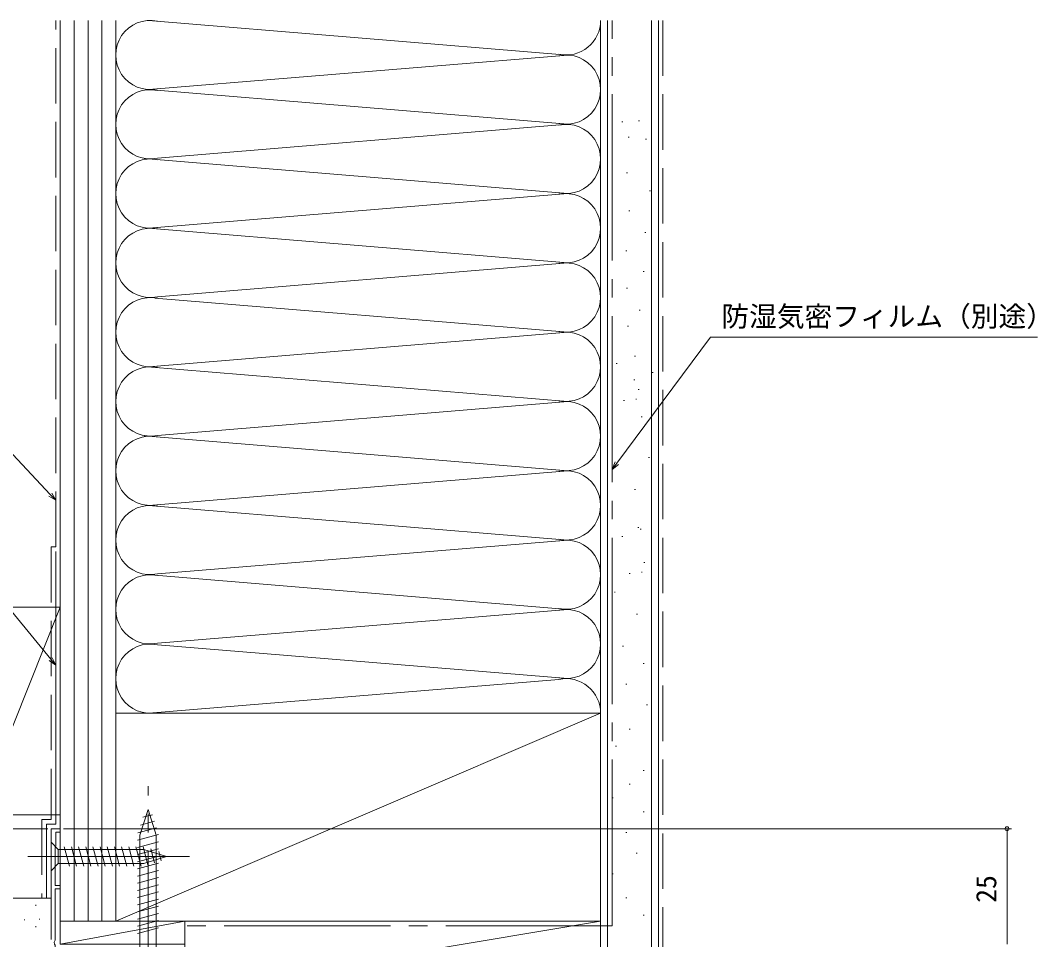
# Model space of a CAD drawing. Units: millimetres, scale not verified. Extents: x -693 to 693, y -1120 to 1122.
# Drawn here: x -474.4 to -254.1, y 602 to 801 of the extents above; entities that cross this region are included whole.
import ezdxf
from ezdxf.enums import TextEntityAlignment as Align

# ---------------------------------------------------------------- set-up
doc = ezdxf.new("R2010")
doc.units = ezdxf.units.MM
doc.header["$LTSCALE"] = 4
doc.linetypes.add('CHAIN2', pattern=[12, 9, -1, 1, -1])
doc.linetypes.add('DASHED3', pattern=[4, 3, -1])
for name, color, linetype, lineweight in [('0-2_YKK_ZWAK', 4, 'Continuous', 9), ('0-3_YKK_11', 2, 'Continuous', 9), ('0-4_YKK_12', 3, 'Continuous', 18), ('0-5_YKK_13', 3, 'Continuous', 9), ('0-8_YKK_A1', 6, 'Continuous', 9), ('0-9_YSS_KE', 7, 'Continuous', 9)]:
    doc.layers.add(name, color=color, linetype=linetype, lineweight=lineweight)
doc.styles.add('ＭＳ ゴシック', font='')
doc.styles.get('ＭＳ ゴシック').set_extended_font_data('MS Gothic')

msp = doc.modelspace()

# ---------------------------------------------------------------- linework, layer by layer
at = {"layer": '0-2_YKK_ZWAK', "linetype": 'CHAIN2'}
for p, q in [((-446.715, 585.213), (-446.715, 635.213)), ((-472.716, 620.013), (-437.716, 620.013))]:
    msp.add_line(p, q, dxfattribs=at)
at = {"layer": '0-2_YKK_ZWAK'}
for p, q in [((-446.715, 630.213), (-448.465, 624.663)), ((-446.715, 630.213), (-444.965, 624.663)), ((-445.777, 629.067), (-447.826, 628.518)), ((-444.874, 626.203), (-448.896, 625.125)), ((-445.326, 627.635), (-448.361, 626.821)), ((-444.423, 624.771), (-449.015, 623.54)), ((-448.465, 591.963), (-448.465, 624.663)), ((-444.965, 591.963), (-444.965, 624.663)), ((-467.716, 623.113), (-467.716, 616.913)), ((-467.716, 623.113), (-466.166, 621.563)), ((-447.632, 621.563), (-466.166, 621.563)), ((-466.166, 621.563), (-466.166, 618.463)), ((-463.74, 617.913), (-464.865, 622.113)), ((-462.187, 617.913), (-463.312, 622.113)), ((-460.634, 617.913), (-461.759, 622.113)), ((-459.081, 617.913), (-460.207, 622.113)), ((-457.528, 617.913), (-458.654, 622.113)), ((-455.975, 617.913), (-457.101, 622.113)), ((-454.422, 617.913), (-455.548, 622.113)), ((-452.87, 617.913), (-453.995, 622.113)), ((-451.317, 617.913), (-452.442, 622.113)), ((-449.764, 617.913), (-450.889, 622.113)), ((-448.211, 617.913), (-449.336, 622.113)), ((-444.415, 623.22), (-449.015, 621.987)), ((-444.415, 621.667), (-449.015, 620.434)), ((-446.727, 618.172), (-447.783, 622.113)), ((-442.716, 620.013), (-447.632, 621.563)), ((-445.295, 618.623), (-446.109, 621.659)), ((-444.415, 620.114), (-449.015, 618.881)), ((-442.716, 620.013), (-447.632, 618.463)), ((-443.863, 619.075), (-444.413, 621.124)), ((-467.716, 616.913), (-466.166, 618.463)), ((-466.166, 618.463), (-447.632, 618.463)), ((-444.415, 618.561), (-449.015, 617.329)), ((-444.415, 617.008), (-449.015, 615.776)), ((-444.415, 615.455), (-449.015, 614.223)), ((-444.415, 613.902), (-449.015, 612.67)), ((-444.415, 612.349), (-449.015, 611.117)), ((-444.415, 610.797), (-449.015, 609.564)), ((-444.415, 609.244), (-449.015, 608.011)), ((-444.415, 607.691), (-449.015, 606.458)), ((-444.415, 606.138), (-449.015, 604.905)), ((-444.415, 604.585), (-449.015, 603.352))]:
    msp.add_line(p, q, dxfattribs=at)
at = {"layer": '0-3_YKK_11'}
msp.add_line((-467.716, 626.013), (-467.716, 602.013), dxfattribs=at)
msp.add_lwpolyline([(-467.716, 626.013), (-465.716, 626.013), (-465.716, 601.013)], dxfattribs=at)
at = {"layer": '0-4_YKK_12', "linetype": 'DASHED3'}
for p, q in [((-466.716, 687.013), (-466.716, 801.013)), ((-467.716, 687.013), (-467.716, 628.013)), ((-466.716, 687.013), (-467.716, 687.013)), ((-469.716, 628.013), (-469.716, 611.013)), ((-469.695, 628.013), (-467.695, 628.013))]:
    msp.add_line(p, q, dxfattribs=at)
at = {"layer": '0-4_YKK_12', "linetype": 'CHAIN2'}
for q in [(-346.217, 801.013), (-438.717, 605.013)]:
    msp.add_line((-346.217, 605.013), q, dxfattribs=at)
at = {"layer": '0-4_YKK_12'}
for p, q in [((-348.716, 799.013), (-348.716, 591.013)), ((-466.716, 686.013), (-466.716, 627.013)), ((-468.716, 627.013), (-466.716, 627.013)), ((-468.716, 627.013), (-468.716, 611.013))]:
    msp.add_line(p, q, dxfattribs=at)
msp.add_lwpolyline([(-336.216, 801.013), (-336.216, 591.013), (-348.716, 591.013)], dxfattribs=at)
msp.add_lwpolyline([(-348.716, 606.013), (-348.716, 651.013), (-453.716, 651.013), (-453.716, 606.013)], close=True, dxfattribs=at)
at = {"layer": '0-5_YKK_13'}
for p, q in [((-465.716, 801.013), (-465.716, 606.013)), ((-462.716, 801.013), (-462.716, 606.013)), ((-459.716, 801.013), (-459.716, 606.013)), ((-456.716, 801.013), (-456.716, 606.013)), ((-453.716, 801.013), (-453.716, 651.013)), ((-453.716, 606.013), (-453.716, 801.013)), ((-355.835, 793.512), (-446.609, 801.013)), ((-348.716, 651.013), (-348.716, 801.013)), ((-347.216, 591.013), (-347.216, 801.013)), ((-337.716, 591.013), (-337.716, 801.013)), ((-453.716, 651.012), (-453.716, 799.013)), ((-348.716, 651.012), (-348.716, 799.013)), ((-445.684, 786.088), (-355.835, 793.512)), ((-444.685, 771.17), (-355.835, 778.512)), ((-344.107, 779.045), (-343.907, 779.045)), ((-340.505, 779.293), (-340.305, 779.293)), ((-342.741, 775.691), (-342.541, 775.691)), ((-339.014, 775.319), (-338.814, 775.319)), ((-355.835, 763.512), (-447.534, 771.089)), ((-343.113, 767.991), (-342.913, 767.991)), ((-445.684, 756.088), (-355.835, 763.512)), ((-338.145, 764.14), (-337.945, 764.14)), ((-342.616, 759.793), (-342.416, 759.793)), ((-355.835, 748.512), (-446.609, 756.013)), ((-339.139, 755.074), (-338.939, 755.074)), ((-343.237, 751.099), (-343.037, 751.099)), ((-444.651, 741.173), (-355.835, 748.512)), ((-339.511, 746.628), (-339.311, 746.628)), ((-343.113, 743.026), (-342.913, 743.026)), ((-445.271, 740.902), (-355.835, 733.512)), ((-340.381, 738.306), (-340.181, 738.306)), ((-342.865, 734.828), (-342.665, 734.828)), ((-446.522, 726.018), (-355.835, 733.512)), ((-341.361, 728.298), (-341.161, 728.298)), ((-446.805, 726.029), (-355.835, 718.512)), ((-345.362, 726.697), (-345.162, 726.697)), ((-337.522, 724.79), (-337.322, 724.79)), ((-341.524, 723.189), (-341.324, 723.189)), ((-340.561, 721.095), (-340.361, 721.095)), ((-444.685, 711.17), (-355.835, 718.512)), ((-343.762, 718.694), (-343.562, 718.694)), ((-341.118, 718.994), (-340.918, 718.994)), ((-339.923, 715.186), (-339.723, 715.186)), ((-355.835, 703.512), (-447.534, 711.089)), ((-338.323, 706.383), (-338.123, 706.383)), ((-445.684, 696.088), (-355.835, 703.512)), ((-341.382, 699.452), (-341.182, 699.452)), ((-355.835, 688.512), (-446.609, 696.013)), ((-340.636, 691.246), (-340.436, 691.246)), ((-340.133, 690.852), (-339.933, 690.852)), ((-444.651, 681.173), (-355.835, 688.512)), ((-344.135, 689.251), (-343.935, 689.251)), ((-339.333, 683.649), (-339.133, 683.649)), ((-445.271, 680.902), (-355.835, 673.512)), ((-342.534, 681.248), (-342.334, 681.248)), ((-339.891, 681.548), (-339.691, 681.548)), ((-345.735, 677.247), (-345.535, 677.247)), ((-465.716, 674.013), (-483.716, 629.013)), ((-483.716, 674.013), (-465.716, 674.013)), ((-355.835, 673.512), (-444.685, 666.17)), ((-340.933, 672.445), (-340.733, 672.445)), ((-444.685, 665.854), (-355.835, 658.512)), ((-343.993, 665.514), (-343.793, 665.514)), ((-339.517, 661.784), (-339.317, 661.784)), ((-446.522, 651.018), (-357.748, 658.354)), ((-343.247, 657.308), (-343.047, 657.308)), ((-338.771, 652.832), (-338.571, 652.832)), ((-453.716, 606.013), (-348.716, 651.013)), ((-342.501, 647.61), (-342.301, 647.61)), ((-345.485, 643.88), (-345.285, 643.88)), ((-339.517, 638.659), (-339.317, 638.659)), ((-342.501, 635.675), (-342.301, 635.675)), ((-346.231, 632.691), (-346.031, 632.691)), ((-339.517, 629.707), (-339.317, 629.707)), ((-343.247, 625.231), (-343.047, 625.231)), ((-341.009, 620.755), (-340.809, 620.755)), ((-346.231, 616.279), (-346.031, 616.279)), ((-467.716, 611.013), (-482.716, 611.013)), ((-343.247, 611.057), (-343.047, 611.057)), ((-471.034, 609.353), (-471.034, 609.552)), ((-473.45, 606.204), (-473.45, 606.404)), ((-470.202, 606.348), (-470.202, 606.548)), ((-453.716, 606.013), (-465.716, 606.013)), ((-438.716, 606.013), (-465.716, 601.013)), ((-438.716, 591.013), (-348.716, 606.013)), ((-339.517, 607.327), (-339.317, 607.327)), ((-471.034, 604.709), (-471.034, 604.909))]:
    msp.add_line(p, q, dxfattribs=at)
at = {"layer": '0-5_YKK_13', "linetype": 'DASHED3'}
msp.add_line((-335.216, 801.013), (-335.216, 593.013), dxfattribs=at)
at = {"layer": '0-5_YKK_13'}
for points in [[(-444.651, 771.173), (-355.835, 778.512), (-446.609, 786.013)], [(-483.716, 629.013), (-465.716, 629.013), (-465.716, 674.013)]]:
    msp.add_lwpolyline(points, dxfattribs=at)
for points in [[(-438.716, 601.013), (-438.716, 606.013), (-465.716, 606.013), (-465.716, 601.013)], [(-438.716, 591.013), (-348.716, 591.013), (-348.716, 606.013), (-438.716, 606.013)]]:
    msp.add_lwpolyline(points, close=True, dxfattribs=at)
for centre, start, end in [((-446.216, 793.512), 78.21668, 281.78379), ((-356.216, 801.012), 258.21646, 0.00664), ((-356.216, 786.012), 258.21646, 101.78354), ((-446.216, 778.512), 78.21668, 281.78379), ((-356.216, 771.012), 258.21646, 101.78364), ((-356.216, 771.012), 258.21646, 101.78354), ((-446.216, 763.512), 78.21644, 281.78379), ((-356.216, 756.012), 258.21646, 101.78354), ((-446.216, 748.512), 78.21668, 281.78379), ((-356.216, 741.012), 258.21646, 101.78354), ((-446.216, 733.512), 78.21668, 281.78379), ((-356.216, 726.012), 258.21646, 101.78354), ((-446.216, 718.512), 78.21668, 281.78356), ((-356.216, 711.012), 258.21646, 101.78364), ((-446.216, 703.512), 78.21644, 281.78379), ((-356.216, 696.012), 258.21646, 101.78354), ((-446.216, 688.512), 78.21668, 281.78379), ((-356.216, 681.012), 258.21646, 101.78354), ((-446.216, 673.512), 78.21668, 281.78379), ((-356.216, 666.012), 258.21646, 101.78354), ((-446.216, 658.512), 78.21668, 281.78379), ((-356.216, 651.012), 0, 101.78354)]:
    msp.add_arc(centre, 7.5, start, end, dxfattribs=at)
at = {"layer": '0-8_YKK_A1'}
for p, q in [((-468.416, 626.013), (-553.716, 626.013)), ((-465.016, 626.013), (-259.716, 626.013)), ((-260.716, 626.013), (-260.716, 601.013))]:
    msp.add_line(p, q, dxfattribs=at)
for points in [[(-466.716, 697.114), (-467.877, 698.356), (-502.378, 735.255), (-567.798, 735.255)], [(-346.217, 703.798), (-345.203, 705.163), (-324.941, 732.422), (-254.081, 732.422)], [(-466.716, 661.398), (-467.795, 662.712), (-503.575, 706.293), (-557.155, 706.293)], [(-344.838, 704.891), (-346.217, 703.798), (-345.569, 705.434)], [(-467.545, 698.667), (-466.716, 697.114), (-468.21, 698.045)], [(-467.443, 663.001), (-466.716, 661.398), (-468.147, 662.423)]]:
    msp.add_lwpolyline(points, dxfattribs=at)
msp.add_circle((-260.716, 626.013), 0.425, dxfattribs=at)
at = {"layer": '0-9_YSS_KE'}
msp.add_lwpolyline([(-463.212, 593.834), (-466.816, 594.213), (-466.816, 600.793), (-466.966, 601.053), (-467.076, 601.463), (-466.816, 601.913), (-466.816, 613.013), (-465.716, 613.013), (-465.716, 613.713), (-466.816, 613.713), (-466.816, 621.948), (-466.766, 622.081), (-466.716, 622.213), (-466.716, 625.313), (-465.716, 625.313), (-465.716, 626.013), (-467.716, 626.013), (-467.716, 602.013)], dxfattribs=at)

# ---------------------------------------------------------------- texts
at = {"layer": '0-8_YKK_A1', "style": 'ＭＳ ゴシック'}
msp.add_text('防湿気密フィルム（別途）', height=4.399, dxfattribs=at).set_placement((-322.561, 733.422), align=Align.BOTTOM_LEFT)
msp.add_text('25', height=4.399, rotation=90, dxfattribs=at).set_placement((-261.716, 609.993), align=Align.BOTTOM_LEFT)

doc.saveas('drawing.dxf')
